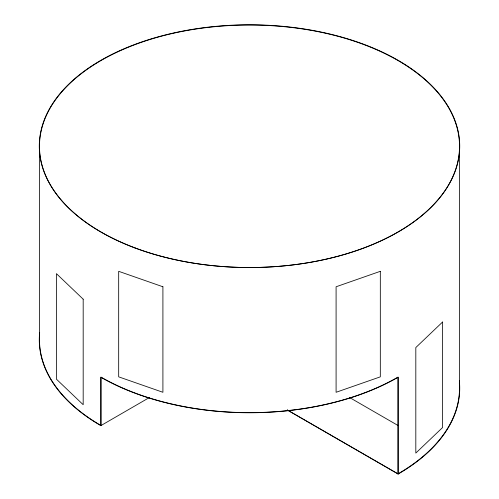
<?xml version="1.0" encoding="UTF-8"?>
<svg xmlns="http://www.w3.org/2000/svg" width="499" height="499" viewBox="0 0 499 499"><rect width="100%" height="100%" fill="white"/><g stroke="black" fill="none" stroke-linecap="round" stroke-linejoin="round"><path stroke-width="0.75" d="M39.483 339.738L39.483 146.276M39.671 332.384A210.229 121.376 0 0 0 100.848 425.635L149.6 397.416M349.4 397.416L398.002 425.479M287.299 409.929L398.002 473.844A210.017 121.251 0 0 0 459.323 382.939M287.293 410.047L398.152 474.05A210.229 121.376 0 0 0 459.342 380.868M459.517 146.276L459.517 388.103M398.152 474.05L398.152 377.219A210.229 121.376 0 0 1 100.848 377.219L100.848 425.635M398.002 473.844L398.002 377.113A210.017 121.251 0 0 1 100.998 377.113L100.998 425.479A210.017 121.251 0 0 1 39.633 335.203M442.576 322.017L415.817 347.554L415.817 453.08L442.576 427.543L442.576 322.017M380.319 271.319L336.089 286.769L336.089 392.289L380.319 376.845L380.319 271.319M162.911 286.769L118.681 271.319L118.681 376.845L162.911 392.289L162.911 286.769M83.183 299.188L56.424 273.652L56.424 379.178L83.183 404.714L83.183 299.188M135.004 247.947A210.229 121.376 0 0 0 459.436 152.507A210.229 121.376 0 0 0 154.06 38.011A210.229 121.376 0 0 0 135.004 247.947M131.786 246.693A210.017 121.251 0 0 0 458.98 154.927A210.017 121.251 0 0 0 157.734 37.213A210.017 121.251 0 0 0 131.786 246.693"/></g></svg>
